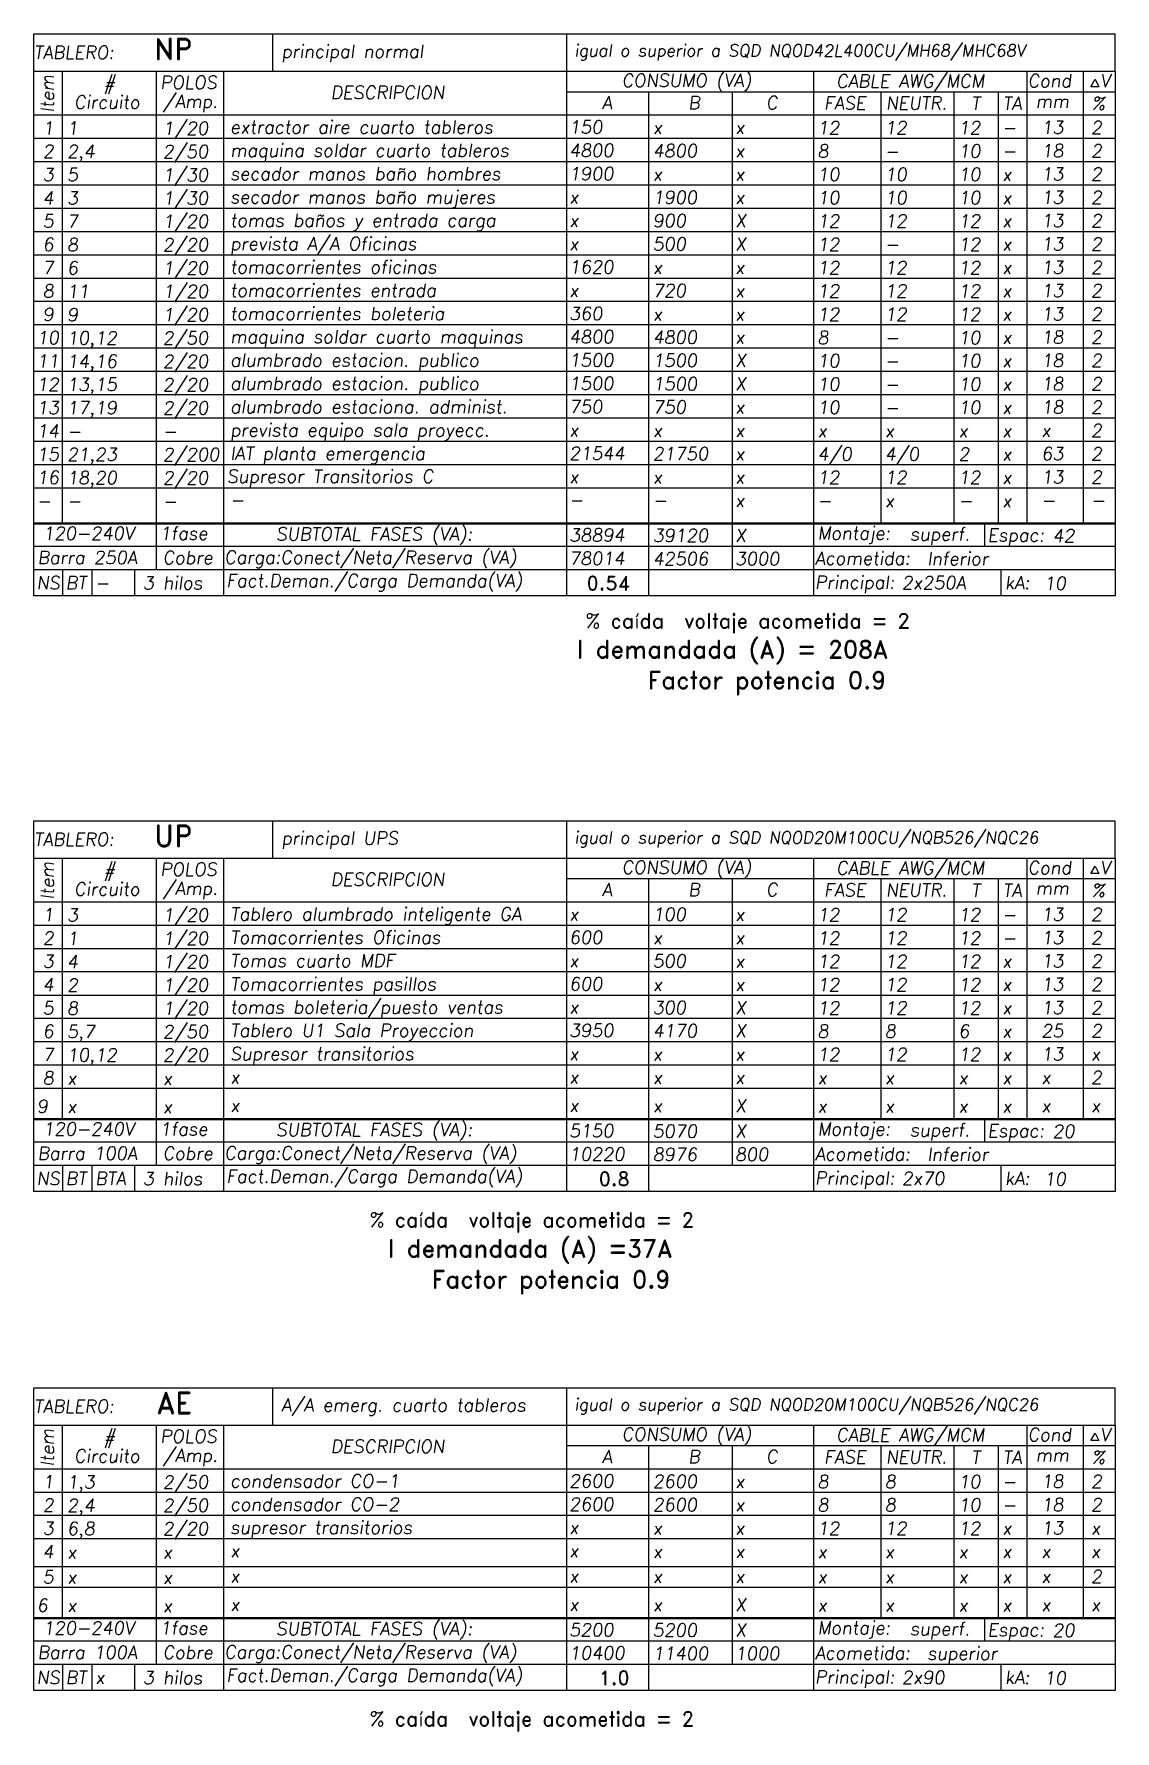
# Model space of a CAD drawing. Extents: x 305.4 to 393, y 790.4 to 845.
# Drawn here: x 305.44 to 322.66, y 817.94 to 844.98 of the extents above; entities that cross this region are included whole.
import ezdxf
from ezdxf.enums import TextEntityAlignment as Align

# ---------------------------------------------------------------- set-up
doc = ezdxf.new("R2010")
doc.units = 0
doc.header["$LTSCALE"] = 0.5
doc.header["$MEASUREMENT"] = 0
doc.layers.add('UNIFILAR', color=1, linetype='CONTINUOUS')
doc.styles.add('romans', font='romans.shx')
doc.styles.add('ROTULOS', font='romand.shx', dxfattribs={"height": 0.3})

msp = doc.modelspace()

# ---------------------------------------------------------------- linework, layer by layer
at = {"layer": 'UNIFILAR', "color": 2, "linetype": 'Continuous'}
for p, q in [((305.435, 844.98), (313.916, 844.98)), ((309.237, 844.98), (309.237, 844.385)), ((313.916, 844.98), (322.657, 844.98)), ((322.657, 844.385), (322.657, 844.98)), ((305.435, 844.385), (322.657, 844.385)), ((313.916, 844.06), (322.657, 844.06)), ((305.435, 832.442), (313.916, 832.442)), ((305.435, 831.846), (305.435, 832.442)), ((309.237, 832.442), (309.237, 831.846)), ((313.916, 832.442), (322.657, 832.442)), ((322.657, 831.846), (322.657, 832.442)), ((305.435, 831.846), (322.657, 831.846)), ((305.435, 823.407), (313.916, 823.407)), ((305.435, 822.812), (305.435, 823.407)), ((309.237, 823.407), (309.237, 822.812)), ((313.916, 823.407), (322.657, 823.407)), ((322.657, 822.812), (322.657, 823.407)), ((305.435, 822.812), (322.657, 822.812)), ((313.916, 822.487), (322.657, 822.487))]:
    msp.add_line(p, q, dxfattribs=at)
at = {"layer": 'UNIFILAR', "color": 6, "linetype": 'Continuous'}
msp.add_line((305.435, 844.385), (305.435, 844.98), dxfattribs=at)
at = {"layer": 'UNIFILAR', "color": 5, "linetype": 'Continuous'}
for p, q in [((313.916, 844.98), (313.916, 836.026)), ((305.886, 844.385), (305.886, 837.189)), ((307.383, 844.385), (307.383, 836.446)), ((308.452, 844.385), (308.452, 836.026)), ((317.853, 844.385), (317.853, 836.026)), ((321.251, 844.385), (321.251, 837.173)), ((322.149, 844.385), (322.149, 837.173)), ((315.224, 844.06), (315.224, 836.026)), ((316.56, 844.06), (316.56, 836.446)), ((318.927, 844.06), (318.927, 837.173)), ((320.087, 844.06), (320.087, 837.173)), ((320.797, 844.06), (320.797, 837.173)), ((305.435, 843.691), (322.657, 843.691)), ((305.435, 843.319), (322.657, 843.319)), ((305.435, 842.948), (322.657, 842.948)), ((305.435, 842.576), (322.657, 842.576)), ((305.435, 842.205), (322.657, 842.205)), ((305.435, 841.834), (322.657, 841.834)), ((305.435, 841.462), (322.657, 841.462)), ((305.435, 841.091), (322.657, 841.091)), ((305.435, 840.72), (322.657, 840.72)), ((305.435, 840.348), (322.657, 840.348)), ((305.435, 839.977), (322.657, 839.977)), ((305.435, 839.605), (322.657, 839.605)), ((305.435, 839.234), (322.657, 839.234)), ((305.435, 838.863), (322.657, 838.863)), ((305.435, 838.491), (322.657, 838.491)), ((305.435, 838.12), (322.657, 838.12)), ((305.435, 837.748), (322.657, 837.748)), ((305.435, 837.189), (322.657, 837.189)), ((305.435, 837.173), (322.657, 837.173)), ((320.576, 837.173), (320.576, 836.817)), ((305.435, 836.817), (322.657, 836.817)), ((305.435, 836.446), (322.657, 836.446)), ((305.889, 836.446), (305.889, 836.026)), ((306.359, 836.446), (306.359, 836.026)), ((307.036, 836.446), (307.036, 836.026)), ((320.835, 836.446), (320.835, 836.026)), ((313.916, 832.442), (313.916, 826.534)), ((305.886, 831.846), (305.886, 827.696)), ((307.383, 831.846), (307.383, 826.953)), ((308.452, 831.846), (308.452, 826.534)), ((317.853, 831.846), (317.853, 826.534)), ((321.251, 831.846), (321.251, 827.681)), ((322.149, 831.846), (322.149, 827.681)), ((313.916, 831.521), (322.657, 831.521)), ((315.224, 831.521), (315.224, 826.534)), ((316.56, 831.521), (316.56, 826.953)), ((318.927, 831.521), (318.927, 827.681)), ((320.087, 831.521), (320.087, 827.681)), ((320.797, 831.521), (320.797, 827.681)), ((305.435, 831.152), (322.657, 831.152)), ((305.435, 830.781), (322.657, 830.781)), ((305.435, 830.409), (322.657, 830.409)), ((305.435, 830.038), (322.657, 830.038)), ((305.435, 829.666), (322.657, 829.666)), ((305.435, 829.295), (322.657, 829.295)), ((305.435, 828.924), (322.657, 828.924)), ((305.435, 828.552), (322.657, 828.552)), ((305.435, 828.181), (322.657, 828.181)), ((305.435, 827.696), (322.657, 827.696)), ((305.435, 827.681), (322.657, 827.681)), ((320.576, 827.681), (320.576, 827.325)), ((305.435, 827.325), (322.657, 827.325)), ((305.435, 826.953), (322.657, 826.953)), ((305.889, 826.953), (305.889, 826.534)), ((306.359, 826.953), (306.359, 826.534)), ((307.036, 826.953), (307.036, 826.534)), ((320.835, 826.953), (320.835, 826.534)), ((313.916, 823.407), (313.916, 818.583)), ((305.886, 822.812), (305.886, 819.745)), ((307.383, 822.812), (307.383, 819.002)), ((308.452, 822.812), (308.452, 818.583)), ((317.853, 822.812), (317.853, 818.583)), ((321.251, 822.812), (321.251, 819.729)), ((322.149, 822.812), (322.149, 819.729)), ((315.224, 822.487), (315.224, 818.583)), ((316.56, 822.487), (316.56, 819.002)), ((318.927, 822.487), (318.927, 819.729)), ((320.087, 822.487), (320.087, 819.729)), ((320.797, 822.487), (320.797, 819.729)), ((305.435, 822.118), (322.657, 822.118)), ((305.435, 821.746), (322.657, 821.746)), ((305.435, 821.375), (322.657, 821.375)), ((305.435, 821.004), (322.657, 821.004)), ((305.435, 820.562), (322.657, 820.562)), ((305.435, 820.23), (322.657, 820.23)), ((305.435, 819.745), (322.657, 819.745)), ((305.435, 819.729), (322.657, 819.729)), ((320.576, 819.729), (320.576, 819.374)), ((305.435, 819.374), (322.657, 819.374)), ((305.435, 819.002), (322.657, 819.002)), ((305.889, 819.002), (305.889, 818.583)), ((306.359, 819.002), (306.359, 818.583)), ((307.036, 819.002), (307.036, 818.583)), ((320.835, 819.002), (320.835, 818.583))]:
    msp.add_line(p, q, dxfattribs=at)
at = {"layer": 'UNIFILAR', "color": 3}
for p, q in [((322.272, 844.138), (322.338, 844.259)), ((322.398, 844.138), (322.275, 844.138)), ((322.338, 844.259), (322.398, 844.138)), ((322.272, 831.6), (322.338, 831.72)), ((322.398, 831.6), (322.275, 831.6)), ((322.338, 831.72), (322.398, 831.6)), ((322.272, 822.565), (322.338, 822.686)), ((322.338, 822.686), (322.398, 822.565)), ((322.398, 822.565), (322.275, 822.565))]:
    msp.add_line(p, q, dxfattribs=at)
at = {"layer": 'UNIFILAR', "color": 2, "linetype": 'Continuous'}
for points in [[(322.657, 844.385), (322.657, 836.026), (305.435, 836.026), (305.435, 844.385)], [(322.657, 831.846), (322.657, 826.534), (305.435, 826.534), (305.435, 831.846)], [(322.657, 822.812), (322.657, 818.583), (305.435, 818.583), (305.435, 822.812)]]:
    msp.add_lwpolyline(points, dxfattribs=at)

# ---------------------------------------------------------------- texts
at = {"layer": 'UNIFILAR', "color": 3, "style": 'ROTULOS'}
for s, height, p in [('NP', 0.3384, (307.958, 844.571)), ('0.54', 0.2255, (314.925, 836.117)), ('0.8', 0.2255, (314.925, 826.624)), ('1.0', 0.2255, (314.925, 818.673))]:
    msp.add_text(s, height=height, dxfattribs=at).set_placement(p, align=Align.RIGHT)
at = {"layer": 'UNIFILAR', "color": 3, "style": 'romans', "oblique": 8}
for s, height, p in [('principal normal', 0.20694, (309.377, 844.601)), ('igual o superior a SQD NQOD42L400CU/MH68/MHC68V', 0.19, (314.045, 844.62)), ('TABLERO:', 0.2069, (305.434, 844.583)), ('#', 0.207, (306.545, 844.087)), ('POLOS', 0.2069, (307.447, 844.105)), ('CONSUMO (VA)', 0.20694, (314.8, 844.136)), ('CABLE AWG/MCM', 0.20694, (318.216, 844.126)), ('Cond', 0.2069, (321.267, 844.131)), ('V', 0.207, (322.42, 844.131)), ('Circuito', 0.2069, (306.076, 843.79)), ('/Amp.', 0.2069, (307.487, 843.801)), ('DESCRIPCION', 0.20694, (310.162, 843.944)), ('A', 0.207, (314.485, 843.781)), ('B', 0.207, (315.858, 843.781)), ('C', 0.207, (317.097, 843.781)), ('FASE', 0.2069, (318.022, 843.775)), ('NEUTR.', 0.2069, (319.005, 843.775)), ('T', 0.207, (320.365, 843.769)), ('TA', 0.2069, (320.866, 843.769)), ('mm', 0.2069, (321.391, 843.805)), ('%', 0.207, (322.289, 843.769)), ('1', 0.207, (305.574, 843.379)), ('1', 0.207, (305.962, 843.376)), ('1/20', 0.2069, (307.487, 843.374)), ('extractor aire cuarto tableros', 0.20694, (308.56, 843.393)), ('150', 0.2069, (313.961, 843.393)), ('x', 0.207, (315.292, 843.387)), ('x', 0.207, (316.603, 843.387)), ('12', 0.2069, (317.916, 843.382)), ('12', 0.2069, (318.988, 843.382)), ('12', 0.2069, (320.161, 843.382)), ('-', 0.207, (320.858, 843.384)), ('13', 0.2069, (321.482, 843.387)), ('2', 0.207, (322.273, 843.387)), ('2', 0.207, (305.574, 843.008)), ('2,4', 0.2069, (305.962, 843.005)), ('2/50', 0.2069, (307.487, 843.003)), ('maquina soldar cuarto tableros', 0.20694, (308.56, 843.022)), ('4800', 0.2069, (313.961, 843.022)), ('4800', 0.2069, (315.292, 843.016)), ('8', 0.207, (317.916, 843.01)), ('10', 0.2069, (320.161, 843.01)), ('18', 0.2069, (321.482, 843.016)), ('2', 0.207, (322.273, 843.016)), ('x', 0.207, (316.603, 843.016)), ('-', 0.207, (318.988, 843.01)), ('-', 0.207, (320.858, 843.013)), ('3', 0.207, (305.574, 842.636)), ('5', 0.207, (305.962, 842.633)), ('1/30', 0.2069, (307.487, 842.631)), ('secador manos baño hombres', 0.20694, (308.56, 842.65)), ('1900', 0.2069, (313.961, 842.65)), ('x', 0.207, (315.292, 842.645)), ('x', 0.207, (316.603, 842.645)), ('10', 0.2069, (317.916, 842.639)), ('10', 0.2069, (318.988, 842.639)), ('10', 0.2069, (320.161, 842.639)), ('x', 0.207, (320.858, 842.641)), ('13', 0.2069, (321.482, 842.645)), ('2', 0.207, (322.273, 842.645)), ('4', 0.207, (305.574, 842.265)), ('3', 0.207, (305.962, 842.262)), ('1/30', 0.2069, (307.487, 842.26)), ('secador manos baño mujeres', 0.20694, (308.56, 842.279)), ('x', 0.207, (313.961, 842.279)), ('1900', 0.2069, (315.292, 842.273)), ('x', 0.207, (316.603, 842.273)), ('10', 0.2069, (317.916, 842.268)), ('10', 0.2069, (318.988, 842.268)), ('10', 0.2069, (320.161, 842.268)), ('x', 0.207, (320.858, 842.27)), ('13', 0.2069, (321.482, 842.273)), ('2', 0.207, (322.273, 842.273)), ('1/20', 0.2069, (307.487, 841.889)), ('tomas baños y entrada carga', 0.20694, (308.56, 841.908)), ('5', 0.207, (305.574, 841.894)), ('7', 0.207, (305.962, 841.891)), ('x', 0.207, (313.961, 841.908)), ('900', 0.2069, (315.292, 841.902)), ('X', 0.207, (316.603, 841.902)), ('12', 0.2069, (317.916, 841.896)), ('12', 0.2069, (318.988, 841.896)), ('12', 0.2069, (320.161, 841.896)), ('x', 0.207, (320.858, 841.899)), ('13', 0.2069, (321.482, 841.902)), ('2', 0.207, (322.273, 841.902)), ('6', 0.207, (305.574, 841.522)), ('8', 0.207, (305.962, 841.519)), ('2/20', 0.2069, (307.487, 841.517)), ('prevista A/A Oficinas', 0.20694, (308.56, 841.536)), ('x', 0.207, (313.961, 841.536)), ('500', 0.2069, (315.292, 841.53)), ('X', 0.207, (316.603, 841.53)), ('12', 0.2069, (317.916, 841.525)), ('-', 0.207, (318.988, 841.525)), ('12', 0.2069, (320.161, 841.525)), ('x', 0.207, (320.858, 841.527)), ('13', 0.2069, (321.482, 841.53)), ('2', 0.207, (322.273, 841.53)), ('7', 0.207, (305.574, 841.151)), ('6', 0.207, (305.962, 841.148)), ('1/20', 0.2069, (307.487, 841.146)), ('tomacorrientes oficinas', 0.20694, (308.56, 841.165)), ('1620', 0.2069, (313.961, 841.165)), ('12', 0.2069, (317.916, 841.153)), ('12', 0.2069, (318.988, 841.153)), ('12', 0.2069, (320.161, 841.153)), ('13', 0.2069, (321.482, 841.159)), ('2', 0.207, (322.273, 841.159)), ('x', 0.207, (315.292, 841.159)), ('x', 0.207, (316.603, 841.159)), ('x', 0.207, (320.858, 841.156)), ('8', 0.207, (305.574, 840.78)), ('11', 0.2069, (305.962, 840.776)), ('1/20', 0.2069, (307.487, 840.775)), ('tomacorrientes entrada', 0.20694, (308.56, 840.793)), ('x', 0.207, (313.961, 840.793)), ('720', 0.2069, (315.292, 840.788)), ('x', 0.207, (316.603, 840.788)), ('12', 0.2069, (317.916, 840.782)), ('12', 0.2069, (318.988, 840.782)), ('12', 0.2069, (320.161, 840.782)), ('x', 0.207, (320.858, 840.784)), ('13', 0.2069, (321.482, 840.788)), ('2', 0.207, (322.273, 840.788)), ('9', 0.207, (305.574, 840.408)), ('9', 0.207, (305.962, 840.405)), ('1/20', 0.2069, (307.487, 840.403)), ('tomacorrientes boleteria', 0.20694, (308.56, 840.422)), ('360', 0.2069, (313.961, 840.422)), ('x', 0.207, (315.292, 840.416)), ('x', 0.207, (316.603, 840.416)), ('12', 0.2069, (317.916, 840.411)), ('12', 0.2069, (318.988, 840.411)), ('12', 0.2069, (320.161, 840.411)), ('x', 0.207, (320.858, 840.413)), ('13', 0.2069, (321.482, 840.416)), ('2', 0.207, (322.273, 840.416)), ('10', 0.2069, (305.481, 840.037)), ('10,12', 0.2069, (305.962, 840.034)), ('2/50', 0.2069, (307.487, 840.032)), ('maquina soldar cuarto maquinas', 0.20694, (308.56, 840.051)), ('4800', 0.2069, (313.961, 840.051)), ('4800', 0.2069, (315.292, 840.045)), ('8', 0.207, (317.916, 840.039)), ('10', 0.2069, (320.161, 840.039)), ('18', 0.2069, (321.482, 840.045)), ('2', 0.207, (322.273, 840.045)), ('x', 0.207, (316.603, 840.045)), ('-', 0.207, (318.988, 840.039)), ('x', 0.207, (320.858, 840.042)), ('11', 0.2069, (305.481, 839.665)), ('14,16', 0.2069, (305.962, 839.662)), ('2/20', 0.2069, (307.487, 839.66)), ('alumbrado estacion. publico', 0.20694, (308.56, 839.679)), ('1500', 0.2069, (313.961, 839.679)), ('1500', 0.2069, (315.292, 839.674)), ('X', 0.207, (316.603, 839.674)), ('10', 0.2069, (317.916, 839.668)), ('-', 0.207, (318.988, 839.668)), ('10', 0.2069, (320.161, 839.668)), ('x', 0.207, (320.858, 839.67)), ('18', 0.2069, (321.482, 839.674)), ('2', 0.207, (322.273, 839.674)), ('12', 0.2069, (305.481, 839.294)), ('13,15', 0.2069, (305.962, 839.291)), ('2/20', 0.2069, (307.487, 839.289)), ('alumbrado estacion. publico', 0.20694, (308.56, 839.308)), ('1500', 0.2069, (313.961, 839.308)), ('1500', 0.2069, (315.292, 839.302)), ('X', 0.207, (316.603, 839.302)), ('10', 0.2069, (317.916, 839.296)), ('10', 0.2069, (320.161, 839.296)), ('x', 0.207, (320.858, 839.299)), ('18', 0.2069, (321.482, 839.302)), ('2', 0.207, (322.273, 839.302)), ('2/20', 0.2069, (307.487, 838.918)), ('alumbrado estaciona. administ.', 0.20694, (308.56, 838.936)), ('750', 0.2069, (313.961, 838.936)), ('750', 0.2069, (315.292, 838.931)), ('-', 0.207, (318.988, 839.296)), ('18', 0.2069, (321.482, 838.931)), ('2', 0.207, (322.273, 838.931)), ('13', 0.2069, (305.481, 838.923)), ('17,19', 0.2069, (305.962, 838.92)), ('x', 0.207, (316.603, 838.931)), ('10', 0.2069, (317.916, 838.925)), ('-', 0.207, (318.988, 838.925)), ('10', 0.2069, (320.161, 838.925)), ('x', 0.207, (320.858, 838.927)), ('14', 0.2069, (305.481, 838.551)), ('-', 0.207, (305.962, 838.548)), ('-', 0.207, (307.487, 838.546)), ('prevista equipo sala proyecc.', 0.20694, (308.56, 838.565)), ('x', 0.207, (313.961, 838.565)), ('x', 0.207, (315.292, 838.559)), ('x', 0.207, (316.603, 838.559)), ('x', 0.207, (317.916, 838.554)), ('x', 0.207, (318.988, 838.554)), ('x', 0.207, (320.161, 838.554)), ('x', 0.207, (320.858, 838.556)), ('x', 0.207, (321.482, 838.559)), ('2', 0.207, (322.273, 838.559)), ('15', 0.2069, (305.481, 838.18)), ('21,23', 0.2069, (305.962, 838.177)), ('2/200', 0.2069, (307.487, 838.175)), ('IAT planta emergencia', 0.20694, (308.56, 838.194)), ('21544', 0.2069, (313.961, 838.194)), ('21750', 0.2069, (315.292, 838.188)), ('x', 0.207, (316.603, 838.188)), ('4/0', 0.2069, (317.916, 838.182)), ('4/0', 0.2069, (318.988, 838.182)), ('2', 0.207, (320.161, 838.182)), ('63', 0.2069, (321.482, 838.188)), ('2', 0.207, (322.273, 838.188)), ('x', 0.207, (320.858, 838.185)), ('16', 0.2069, (305.481, 837.809)), ('18,20', 0.2069, (305.962, 837.805)), ('2/20', 0.2069, (307.487, 837.803)), ('Supresor Transitorios C', 0.20694, (308.509, 837.829)), ('x', 0.207, (313.961, 837.822)), ('x', 0.207, (315.292, 837.817)), ('x', 0.207, (316.603, 837.817)), ('12', 0.2069, (317.916, 837.811)), ('12', 0.2069, (318.988, 837.811)), ('12', 0.2069, (320.161, 837.811)), ('x', 0.207, (320.858, 837.813)), ('13', 0.2069, (321.482, 837.817)), ('2', 0.207, (322.273, 837.817)), ('-', 0.207, (305.481, 837.437)), ('-', 0.207, (305.962, 837.434)), ('-', 0.207, (307.487, 837.432)), ('-', 0.207, (308.56, 837.451)), ('-', 0.207, (313.961, 837.451)), ('-', 0.207, (315.292, 837.445)), ('x', 0.207, (316.603, 837.445)), ('-', 0.207, (317.916, 837.44)), ('x', 0.207, (318.988, 837.44)), ('-', 0.207, (320.161, 837.44)), ('x', 0.207, (320.858, 837.442)), ('-', 0.207, (321.482, 837.445)), ('-', 0.207, (322.273, 837.445)), ('120-240V', 0.2069, (305.578, 836.921)), ('1fase', 0.2069, (307.44, 836.919)), ('SUBTOTAL FASES (VA):', 0.20694, (309.29, 836.91)), ('38894', 0.2069, (313.961, 836.891)), ('39120', 0.2069, (315.292, 836.885)), ('X', 0.207, (316.603, 836.885)), ('Montaje:', 0.2069, (317.916, 836.922)), ('superf.', 0.2069, (319.389, 836.907)), ('Espac:', 0.2069, (320.626, 836.891)), ('42', 0.2069, (321.66, 836.883)), ('Barra 250A', 0.2069, (305.492, 836.534)), ('Cobre', 0.2069, (307.487, 836.532)), ('Carga:Conect/Neta/Reserva (VA)', 0.20694, (308.468, 836.539)), ('78014', 0.2069, (313.961, 836.52)), ('42506', 0.2069, (315.292, 836.514)), ('3000', 0.2069, (316.603, 836.514)), ('Acometida:', 0.2069, (317.877, 836.523)), ('Inferior', 0.2069, (319.663, 836.516)), ('NS', 0.2069, (305.477, 836.131)), ('BT', 0.2069, (305.941, 836.131)), ('-', 0.207, (306.411, 836.131)), ('3 hilos', 0.2069, (307.17, 836.13)), ('Fact.Deman./Carga Demanda(VA)', 0.20694, (308.499, 836.167)), ('Principal:', 0.2069, (317.877, 836.14)), ('2x250A', 0.2069, (319.26, 836.132)), ('kA:', 0.2069, (320.9, 836.132)), ('10', 0.2069, (321.523, 836.124)), ('TABLERO:', 0.2069, (305.434, 832.044)), ('principal UPS', 0.20694, (309.377, 832.062)), ('igual o superior a SQD NQOD20M100CU/NQB526/NQC26', 0.19, (314.045, 832.081)), ('CONSUMO (VA)', 0.20694, (314.8, 831.598)), ('#', 0.207, (306.545, 831.548)), ('POLOS', 0.2069, (307.447, 831.566)), ('DESCRIPCION', 0.20694, (310.162, 831.406)), ('CABLE AWG/MCM', 0.20694, (318.216, 831.587)), ('Cond', 0.2069, (321.267, 831.592)), ('V', 0.207, (322.42, 831.592)), ('Circuito', 0.2069, (306.076, 831.252)), ('/Amp.', 0.2069, (307.487, 831.262)), ('A', 0.207, (314.485, 831.242)), ('B', 0.207, (315.858, 831.242)), ('C', 0.207, (317.097, 831.242)), ('FASE', 0.2069, (318.022, 831.237)), ('NEUTR.', 0.2069, (319.005, 831.237)), ('T', 0.207, (320.365, 831.231)), ('TA', 0.2069, (320.866, 831.231)), ('mm', 0.2069, (321.391, 831.267)), ('%', 0.207, (322.289, 831.231)), ('1', 0.207, (305.574, 830.841)), ('3', 0.207, (305.962, 830.838)), ('1/20', 0.2069, (307.487, 830.836)), ('Tablero alumbrado inteligente GA', 0.20694, (308.56, 830.854)), ('100', 0.2069, (315.292, 830.849)), ('12', 0.2069, (317.916, 830.843)), ('12', 0.2069, (318.988, 830.843)), ('12', 0.2069, (320.161, 830.843)), ('13', 0.2069, (321.482, 830.849)), ('2', 0.207, (322.273, 830.849)), ('x', 0.207, (313.961, 830.854)), ('x', 0.207, (316.603, 830.849)), ('-', 0.207, (320.858, 830.845)), ('2', 0.207, (305.574, 830.469)), ('1', 0.207, (305.962, 830.466)), ('1/20', 0.2069, (307.487, 830.464)), ('Tomacorrientes Oficinas', 0.20694, (308.56, 830.483)), ('600', 0.2069, (313.961, 830.483)), ('x', 0.207, (315.292, 830.477)), ('x', 0.207, (316.603, 830.477)), ('12', 0.2069, (317.916, 830.472)), ('12', 0.2069, (318.988, 830.472)), ('12', 0.2069, (320.161, 830.472)), ('-', 0.207, (320.858, 830.474)), ('13', 0.2069, (321.482, 830.477)), ('2', 0.207, (322.273, 830.477)), ('3', 0.207, (305.574, 830.098)), ('4', 0.207, (305.962, 830.095)), ('1/20', 0.2069, (307.487, 830.093)), ('Tomas cuarto MDF', 0.20694, (308.56, 830.112)), ('x', 0.207, (313.961, 830.112)), ('500', 0.2069, (315.292, 830.106)), ('x', 0.207, (316.603, 830.106)), ('12', 0.2069, (317.916, 830.1)), ('12', 0.2069, (318.988, 830.1)), ('12', 0.2069, (320.161, 830.1)), ('x', 0.207, (320.858, 830.103)), ('13', 0.2069, (321.482, 830.106)), ('2', 0.207, (322.273, 830.106)), ('1/20', 0.2069, (307.487, 829.721)), ('Tomacorrientes pasillos', 0.20694, (308.56, 829.74)), ('600', 0.2069, (313.961, 829.74)), ('13', 0.2069, (321.482, 829.735)), ('2', 0.207, (322.273, 829.735)), ('4', 0.207, (305.574, 829.727)), ('2', 0.207, (305.962, 829.723)), ('x', 0.207, (315.292, 829.735)), ('x', 0.207, (316.603, 829.735)), ('12', 0.2069, (317.916, 829.729)), ('12', 0.2069, (318.988, 829.729)), ('12', 0.2069, (320.161, 829.729)), ('x', 0.207, (320.858, 829.731)), ('5', 0.207, (305.574, 829.355)), ('8', 0.207, (305.962, 829.352)), ('1/20', 0.2069, (307.487, 829.35)), ('tomas boleteria/puesto ventas', 0.20694, (308.56, 829.369)), ('x', 0.207, (313.961, 829.369)), ('300', 0.2069, (315.292, 829.363)), ('X', 0.207, (316.603, 829.363)), ('12', 0.2069, (317.916, 829.358)), ('12', 0.2069, (318.988, 829.358)), ('12', 0.2069, (320.161, 829.358)), ('x', 0.207, (320.858, 829.36)), ('13', 0.2069, (321.482, 829.363)), ('2', 0.207, (322.273, 829.363)), ('6', 0.207, (305.574, 828.984)), ('5,7', 0.2069, (305.962, 828.981)), ('2/50', 0.2069, (307.487, 828.979)), ('Tablero U1 Sala Proyeccion', 0.20694, (308.56, 828.998)), ('3950', 0.2069, (313.961, 828.998)), ('4170', 0.2069, (315.292, 828.992)), ('X', 0.207, (316.603, 828.992)), ('8', 0.207, (317.916, 828.986)), ('8', 0.207, (318.988, 828.986)), ('6', 0.207, (320.161, 828.986)), ('25', 0.2069, (321.482, 828.992)), ('2', 0.207, (322.273, 828.992)), ('x', 0.207, (320.858, 828.989)), ('7', 0.207, (305.574, 828.612)), ('10,12', 0.2069, (305.962, 828.609)), ('2/20', 0.2069, (307.487, 828.607)), ('Supresor transitorios', 0.20694, (308.56, 828.626)), ('x', 0.207, (313.961, 828.626)), ('x', 0.207, (315.292, 828.621)), ('x', 0.207, (316.603, 828.621)), ('12', 0.2069, (317.916, 828.615)), ('12', 0.2069, (318.988, 828.615)), ('12', 0.2069, (320.161, 828.615)), ('x', 0.207, (320.858, 828.617)), ('13', 0.2069, (321.482, 828.621)), ('x', 0.207, (322.273, 828.621)), ('8', 0.207, (305.574, 828.241)), ('x', 0.207, (305.962, 828.238)), ('x', 0.207, (307.487, 828.236)), ('x', 0.207, (308.56, 828.255)), ('x', 0.207, (313.961, 828.255)), ('x', 0.207, (315.292, 828.249)), ('x', 0.207, (316.603, 828.249)), ('x', 0.207, (317.916, 828.243)), ('x', 0.207, (318.988, 828.243)), ('x', 0.207, (320.161, 828.243)), ('x', 0.207, (320.858, 828.246)), ('x', 0.207, (321.482, 828.249)), ('2', 0.207, (322.273, 828.249)), ('9', 0.207, (305.481, 827.79)), ('x', 0.207, (305.962, 827.787)), ('x', 0.207, (307.487, 827.785)), ('x', 0.207, (308.56, 827.803)), ('x', 0.207, (313.961, 827.803)), ('x', 0.207, (315.292, 827.798)), ('X', 0.207, (316.603, 827.798)), ('x', 0.207, (317.916, 827.792)), ('x', 0.207, (318.988, 827.792)), ('x', 0.207, (320.161, 827.792)), ('x', 0.207, (320.858, 827.794)), ('x', 0.207, (321.482, 827.798)), ('x', 0.207, (322.273, 827.798)), ('120-240V', 0.2069, (305.578, 827.429)), ('1fase', 0.2069, (307.44, 827.427)), ('SUBTOTAL FASES (VA):', 0.20694, (309.29, 827.418)), ('5150', 0.2069, (313.961, 827.399)), ('5070', 0.2069, (315.292, 827.393)), ('X', 0.207, (316.603, 827.393)), ('Montaje:', 0.2069, (317.916, 827.43)), ('superf.', 0.2069, (319.389, 827.414)), ('Espac:', 0.2069, (320.626, 827.399)), ('20', 0.2069, (321.66, 827.391)), ('Barra 100A', 0.2069, (305.492, 827.042)), ('Cobre', 0.2069, (307.487, 827.04)), ('Carga:Conect/Neta/Reserva (VA)', 0.20694, (308.468, 827.046)), ('Acometida:', 0.2069, (317.877, 827.031)), ('Inferior', 0.2069, (319.663, 827.023)), ('10220', 0.2069, (313.961, 827.027)), ('8976', 0.2069, (315.292, 827.022)), ('800', 0.2069, (316.603, 827.022)), ('NS', 0.2069, (305.477, 826.639)), ('BT', 0.2069, (305.941, 826.639)), ('BTA', 0.2069, (306.411, 826.639)), ('3 hilos', 0.2069, (307.17, 826.637)), ('Fact.Deman./Carga Demanda(VA)', 0.20694, (308.499, 826.675)), ('Principal:', 0.2069, (317.877, 826.647)), ('2x70', 0.2069, (319.26, 826.64)), ('kA:', 0.2069, (320.9, 826.64)), ('10', 0.2069, (321.523, 826.632)), ('TABLERO:', 0.2069, (305.434, 823.01)), ('A/A emerg. cuarto tableros', 0.20694, (309.377, 823.028)), ('igual o superior a SQD NQOD20M100CU/NQB526/NQC26', 0.19, (314.045, 823.047)), ('#', 0.207, (306.545, 822.514)), ('POLOS', 0.2069, (307.447, 822.532)), ('CONSUMO (VA)', 0.20694, (314.8, 822.564)), ('CABLE AWG/MCM', 0.20694, (318.216, 822.553)), ('Cond', 0.2069, (321.267, 822.558)), ('V', 0.207, (322.42, 822.558)), ('Circuito', 0.2069, (306.076, 822.218)), ('/Amp.', 0.2069, (307.487, 822.228)), ('DESCRIPCION', 0.20694, (310.162, 822.371)), ('A', 0.207, (314.485, 822.208)), ('B', 0.207, (315.858, 822.208)), ('C', 0.207, (317.097, 822.208)), ('FASE', 0.2069, (318.022, 822.202)), ('NEUTR.', 0.2069, (319.005, 822.202)), ('T', 0.207, (320.365, 822.197)), ('TA', 0.2069, (320.866, 822.197)), ('mm', 0.2069, (321.391, 822.233)), ('%', 0.207, (322.289, 822.197)), ('1', 0.207, (305.574, 821.806)), ('1,3', 0.2069, (305.962, 821.803)), ('2/50', 0.2069, (307.487, 821.801)), ('condensador CO-1', 0.20694, (308.56, 821.82)), ('2600', 0.2069, (313.961, 821.82)), ('2600', 0.2069, (315.292, 821.815)), ('x', 0.207, (316.603, 821.815)), ('8', 0.207, (317.916, 821.809)), ('8', 0.207, (318.988, 821.809)), ('10', 0.2069, (320.161, 821.809)), ('-', 0.207, (320.858, 821.811)), ('18', 0.2069, (321.482, 821.815)), ('2', 0.207, (322.273, 821.815)), ('2', 0.207, (305.574, 821.435)), ('2,4', 0.2069, (305.962, 821.432)), ('2/50', 0.2069, (307.487, 821.43)), ('condensador CO-2', 0.20694, (308.56, 821.449)), ('2600', 0.2069, (313.961, 821.449)), ('2600', 0.2069, (315.292, 821.443)), ('x', 0.207, (316.603, 821.443)), ('8', 0.207, (317.916, 821.438)), ('8', 0.207, (318.988, 821.438)), ('10', 0.2069, (320.161, 821.438)), ('18', 0.2069, (321.482, 821.443)), ('2', 0.207, (322.273, 821.443)), ('2/20', 0.2069, (307.487, 821.059)), ('supresor transitorios', 0.20694, (308.56, 821.078)), ('-', 0.207, (320.858, 821.44)), ('3', 0.207, (305.574, 821.064)), ('6,8', 0.2069, (305.962, 821.061)), ('x', 0.207, (313.961, 821.078)), ('x', 0.207, (315.292, 821.072)), ('x', 0.207, (316.603, 821.072)), ('12', 0.2069, (317.916, 821.066)), ('12', 0.2069, (318.988, 821.066)), ('12', 0.2069, (320.161, 821.066)), ('x', 0.207, (320.858, 821.069)), ('13', 0.2069, (321.482, 821.072)), ('x', 0.207, (322.273, 821.072)), ('4', 0.207, (305.574, 820.692)), ('x', 0.207, (305.962, 820.689)), ('x', 0.207, (307.487, 820.687)), ('x', 0.207, (308.56, 820.706)), ('x', 0.207, (313.961, 820.706)), ('x', 0.207, (315.292, 820.7)), ('x', 0.207, (316.603, 820.7)), ('x', 0.207, (317.916, 820.695)), ('x', 0.207, (318.988, 820.695)), ('x', 0.207, (320.161, 820.695)), ('x', 0.207, (320.858, 820.697)), ('x', 0.207, (321.482, 820.7)), ('x', 0.207, (322.273, 820.7)), ('5', 0.207, (305.574, 820.29)), ('2', 0.207, (322.273, 820.298)), ('x', 0.207, (305.962, 820.287)), ('x', 0.207, (307.487, 820.285)), ('x', 0.207, (308.56, 820.303)), ('x', 0.207, (313.961, 820.303)), ('x', 0.207, (315.292, 820.298)), ('x', 0.207, (316.603, 820.298)), ('x', 0.207, (317.916, 820.292)), ('x', 0.207, (318.988, 820.292)), ('x', 0.207, (320.161, 820.292)), ('x', 0.207, (320.858, 820.295)), ('x', 0.207, (321.482, 820.298)), ('6', 0.207, (305.481, 819.838)), ('x', 0.207, (305.962, 819.835)), ('x', 0.207, (307.487, 819.833)), ('x', 0.207, (308.56, 819.852)), ('x', 0.207, (313.961, 819.852)), ('x', 0.207, (315.292, 819.846)), ('X', 0.207, (316.603, 819.846)), ('x', 0.207, (317.916, 819.841)), ('x', 0.207, (318.988, 819.841)), ('x', 0.207, (320.161, 819.841)), ('x', 0.207, (320.858, 819.843)), ('x', 0.207, (321.482, 819.846)), ('x', 0.207, (322.273, 819.846)), ('120-240V', 0.2069, (305.578, 819.477)), ('1fase', 0.2069, (307.44, 819.476)), ('SUBTOTAL FASES (VA):', 0.20694, (309.29, 819.466)), ('Montaje:', 0.2069, (317.916, 819.479)), ('superf.', 0.2069, (319.389, 819.463)), ('5200', 0.2069, (313.961, 819.447)), ('5200', 0.2069, (315.292, 819.442)), ('X', 0.207, (316.603, 819.442)), ('Espac:', 0.2069, (320.626, 819.447)), ('20', 0.2069, (321.66, 819.44)), ('Barra 100A', 0.2069, (305.492, 819.09)), ('Cobre', 0.2069, (307.487, 819.088)), ('Carga:Conect/Neta/Reserva (VA)', 0.20694, (308.468, 819.095)), ('10400', 0.2069, (313.961, 819.076)), ('11400', 0.2069, (315.292, 819.07)), ('1000', 0.2069, (316.603, 819.07)), ('Acometida:', 0.2069, (317.877, 819.08)), ('superior', 0.2069, (319.663, 819.072)), ('NS', 0.2069, (305.477, 818.688)), ('BT', 0.2069, (305.941, 818.688)), ('3 hilos', 0.2069, (307.17, 818.686)), ('Fact.Deman./Carga Demanda(VA)', 0.20694, (308.499, 818.724)), ('Principal:', 0.2069, (317.877, 818.696)), ('2x90', 0.2069, (319.26, 818.688)), ('kA:', 0.2069, (320.9, 818.688)), ('10', 0.2069, (321.523, 818.681)), ('x', 0.207, (306.411, 818.688))]:
    msp.add_text(s, height=height, dxfattribs=at).set_placement(p)
for p in [(305.754, 843.728), (305.754, 831.189), (305.754, 822.155)]:
    msp.add_text('Item', height=0.2069, rotation=90, dxfattribs=at).set_placement(p)
at = {"layer": 'UNIFILAR', "color": 5, "style": 'ROTULOS'}
for s, height, p in [('% caída  voltaje acometida = 2', 0.23234, (319.389, 835.512)), ('I demandada (A) = 208A', 0.27881, (319.041, 835.034)), ('Factor potencia 0.9', 0.27881, (319.012, 834.544)), ('UP', 0.3384, (307.958, 832.032)), ('% caída  voltaje acometida = 2', 0.23234, (315.951, 825.966)), ('I demandada (A) =37A', 0.27881, (315.602, 825.488)), ('Factor potencia 0.9', 0.27881, (315.574, 824.997)), ('AE', 0.3384, (307.958, 822.998)), ('% caída  voltaje acometida = 2', 0.23234, (315.951, 818.015))]:
    msp.add_text(s, height=height, dxfattribs=at).set_placement(p, align=Align.RIGHT)

doc.saveas('drawing.dxf')
